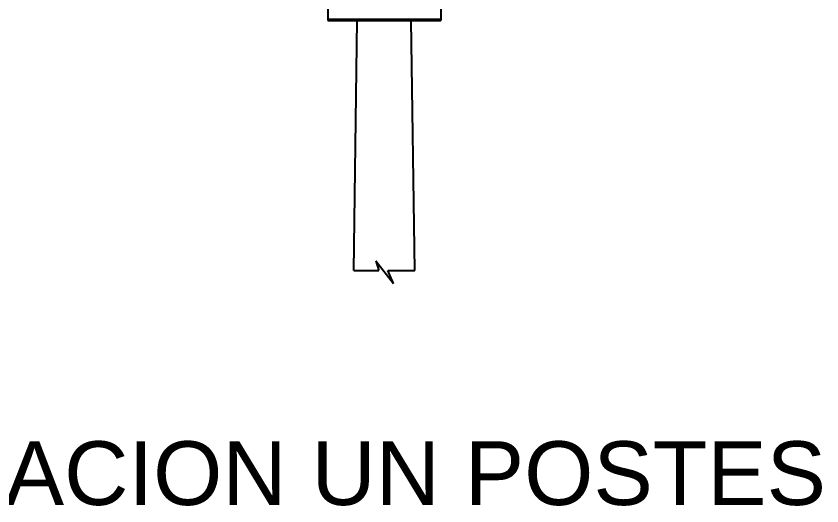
# Model space of a CAD drawing. Header units: millimetres. Extents: x 3057.5 to 3131.2, y 1715.9 to 1738.7.
# Drawn here: x 3070.15 to 3082.79, y 1716.76 to 1724.45 of the extents above; entities that cross this region are included whole.
import ezdxf

# ---------------------------------------------------------------- set-up
doc = ezdxf.new("R2010")
doc.units = ezdxf.units.MM
doc.linetypes.add('ACAD_ISO02W100', pattern=[15, 12, -3])
doc.styles.get("Standard").update_dxf_attribs({"font": 'arial.ttf'})

msp = doc.modelspace()

# ---------------------------------------------------------------- linework, layer by layer
at = {"color": 177, "linetype": 'Continuous', "ltscale": 0.13, "true_color": 0x293189}
for p, q in [((3075.041, 1724.755), (3075.041, 1724.38)), ((3076.813, 1724.755), (3076.813, 1724.38)), ((3075.041, 1724.402), (3076.813, 1724.402)), ((3075.041, 1724.38), (3076.813, 1724.38))]:
    msp.add_line(p, q, dxfattribs=at)
at = {"color": 177, "linetype": 'ACAD_ISO02W100', "true_color": 0x293189}
for p, q in [((3075.448, 1720.458), (3075.505, 1724.38)), ((3076.406, 1720.458), (3076.35, 1724.38)), ((3075.797, 1720.608), (3076.07, 1720.253)), ((3075.797, 1720.608), (3075.842, 1720.458)), ((3075.448, 1720.458), (3075.842, 1720.458)), ((3075.984, 1720.458), (3076.406, 1720.458)), ((3076.07, 1720.253), (3075.984, 1720.458))]:
    msp.add_line(p, q, dxfattribs=at)

# ---------------------------------------------------------------- texts
at = {"linetype": 'ACAD_ISO02W100', "insert": (3057.398, 1717.775), "char_height": 1, "attachment_point": 1}
msp.add_mtext_dynamic_manual_height_columns('DETALLE  SUBESTACION UN POSTES', width=74.14936, gutter_width=12.5, heights=[43.081], dxfattribs=at)

doc.saveas('drawing.dxf')
